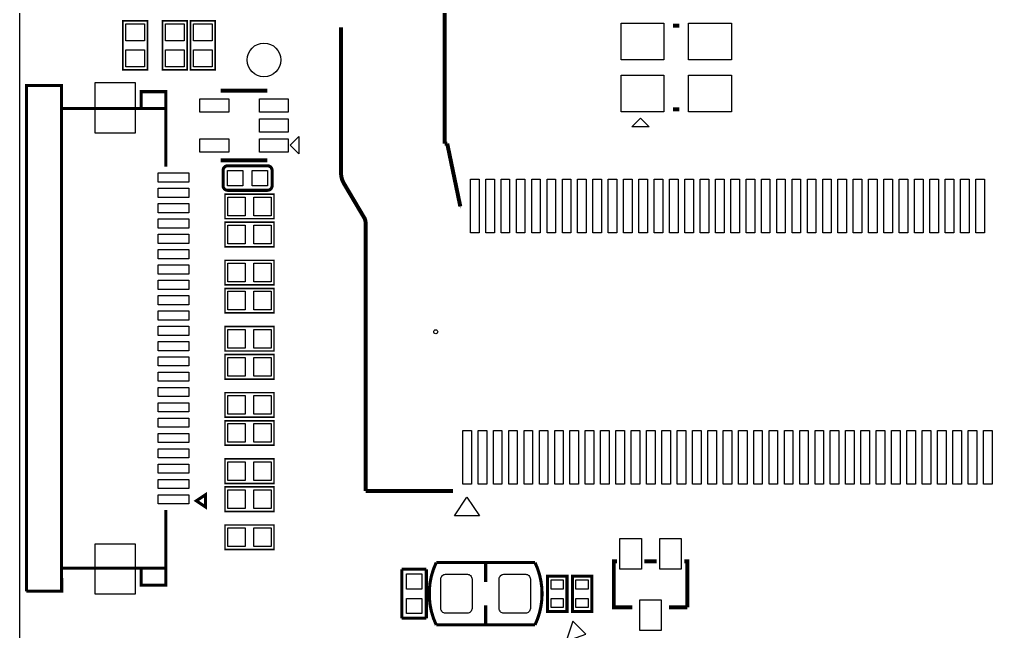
# Model space of a CAD drawing. Extents: x 0 to 100, y -83 to 0.
# Drawn here: x 0.02 to 31.73, y -55.18 to -35.21 of the extents above; entities that cross this region are included whole.
import ezdxf

# ---------------------------------------------------------------- set-up
doc = ezdxf.new("R2010")
doc.units = 0
doc.header["$MEASUREMENT"] = 0
for name, color, linetype in [('BG_OUTLINE', 5, 'CONTINUOUS'), ('PG_SILK-TOP', 253, 'CONTINUOUS'), ('PG_SILKSCREEN_TOP', 253, 'CONTINUOUS'), ('PIN_TOP', 92, 'CONTINUOUS')]:
    doc.layers.add(name, color=color, linetype=linetype)

msp = doc.modelspace()

# ---------------------------------------------------------------- linework, layer by layer
at = {"layer": 'BG_OUTLINE'}
msp.add_lwpolyline([(99.418648, -0.005842), (0.61849, -0.005842, 0.414214), (0.018542, -0.60579), (0.018542, -78.405736, 0.414214), (0.61849, -79.005684), (99.418648, -79.005684, 0.414214), (100.018596, -78.405736), (100.018596, -0.60579, 0.414214)], format="xyb", close=True, dxfattribs=at)
at = {"layer": 'PG_SILK-TOP'}
for points, const_width in [([(13.899896, -39.262558), (13.899896, -34.541714)], 0.130048), ([(4.197096, -36.855654), (3.396996, -36.855654), (3.396996, -35.255454), (4.197096, -35.255454), (4.197096, -36.855654)], 0.0508), ([(5.492496, -36.855654), (4.692396, -36.855654), (4.692396, -35.255454), (5.492496, -35.255454), (5.492496, -36.855654)], 0.0508), ([(6.406896, -36.855654), (5.606796, -36.855654), (5.606796, -35.255454), (6.406896, -35.255454), (6.406896, -36.855654)], 0.0508), ([(10.519918, -35.472624), (10.519918, -40.215566)], 0.130048), ([(0.245364, -53.86832), (0.245364, -37.36848), (1.393444, -37.36848), (1.395476, -38.118288), (4.79552, -38.118288), (4.79552, -40.018462)], 0.100076), ([(4.79552, -38.118288), (4.79552, -37.568378), (3.99542, -37.568378), (3.99542, -38.118288)], 0.100076), ([(6.589522, -37.533326), (8.117586, -37.533326)], 0.127), ([(1.395476, -53.118512), (1.395476, -38.118288)], 0.100076), ([(13.986764, -39.262558), (13.899896, -39.262558)], 0.130048), ([(14.413738, -41.312592), (13.986764, -39.262558)], 0.130048), ([(8.117586, -39.809166), (6.589522, -39.809166)], 0.127), ([(6.6675, -40.635936), (6.6675, -40.136064)], 0.100076), ([(10.61593, -40.56761), (11.276838, -41.681654)], 0.130048), ([(6.730746, -41.712896), (6.730746, -40.912796), (8.330946, -40.912796), (8.330946, -41.712896), (6.730746, -41.712896)], 0.0508), ([(14.424914, -41.312592), (14.413738, -41.312592)], 0.130048), ([(6.730746, -42.627296), (6.730746, -41.827196), (8.330946, -41.827196), (8.330946, -42.627296), (6.730746, -42.627296)], 0.0508), ([(11.319764, -41.839642), (11.319764, -50.592736)], 0.130048), ([(6.730746, -43.871896), (6.730746, -43.071796), (8.330946, -43.071796), (8.330946, -43.871896), (6.730746, -43.871896)], 0.0508), ([(6.730746, -44.786296), (6.730746, -43.986196), (8.330946, -43.986196), (8.330946, -44.786296), (6.730746, -44.786296)], 0.0508), ([(6.730746, -46.030896), (6.730746, -45.230796), (8.330946, -45.230796), (8.330946, -46.030896), (6.730746, -46.030896)], 0.0508), ([(6.730746, -46.945296), (6.730746, -46.145196), (8.330946, -46.145196), (8.330946, -46.945296), (6.730746, -46.945296)], 0.0508), ([(6.730746, -48.189896), (6.730746, -47.389796), (8.330946, -47.389796), (8.330946, -48.189896), (6.730746, -48.189896)], 0.0508), ([(6.730746, -49.104296), (6.730746, -48.304196), (8.330946, -48.304196), (8.330946, -49.104296), (6.730746, -49.104296)], 0.0508), ([(6.730746, -50.348896), (6.730746, -49.548796), (8.330946, -49.548796), (8.330946, -50.348896), (6.730746, -50.348896)], 0.0508), ([(6.730746, -51.263296), (6.730746, -50.463196), (8.330946, -50.463196), (8.330946, -51.263296), (6.730746, -51.263296)], 0.0508), ([(11.319764, -50.592736), (14.174724, -50.592736)], 0.130048), ([(4.79552, -51.218338), (4.79552, -53.118512), (1.395476, -53.118512), (1.398524, -53.86832), (0.245364, -53.86832)], 0.100076), ([(6.730746, -52.507896), (6.730746, -51.707796), (8.330946, -51.707796), (8.330946, -52.507896), (6.730746, -52.507896)], 0.0508), ([(15.24, -52.9336), (15.24, -53.5686)], 0.1016), ([(19.524726, -52.894738), (19.424904, -52.894738), (19.424904, -54.394862), (20.024852, -54.394862)], 0.127), ([(20.824698, -52.894738), (20.424902, -52.894738)], 0.127), ([(21.824696, -54.394862), (21.824696, -52.894738), (21.724874, -52.894738)], 0.127), ([(4.79552, -53.118512), (4.79552, -53.668422), (3.99542, -53.668422), (3.99542, -53.118512)], 0.100076), ([(12.50315, -54.7497), (12.50315, -53.1495)], 0.100076), ([(12.50315, -53.1495), (13.30325, -53.1495)], 0.100076), ([(13.30325, -53.1495), (13.30325, -54.7497)], 0.100076), ([(17.89684, -54.525672), (17.89684, -53.378608), (17.259808, -53.378608), (17.259808, -54.525672), (17.89684, -54.525672)], 0.100076), ([(18.70964, -54.525672), (18.70964, -53.378608), (18.072608, -53.378608), (18.072608, -54.525672), (18.70964, -54.525672)], 0.100076), ([(15.24, -54.9656), (15.24, -54.3306)], 0.1016), ([(21.224748, -54.394862), (21.824696, -54.394862)], 0.127), ([(13.30325, -54.7497), (12.50315, -54.7497)], 0.100076)]:
    msp.add_lwpolyline(points, dxfattribs=dict(at, const_width=const_width))
for points, const_width in [([(6.6675, -40.136064, -0.414463), (6.817614, -39.98595)], 0.100076), ([(6.817614, -39.98595), (8.117586, -39.98595, -0.414463), (8.2677, -40.136064)], 0.100076), ([(8.2677, -40.136064), (8.2677, -40.635936, -0.414463), (8.117586, -40.78605)], 0.100076), ([(10.519918, -40.215566, 0.134577), (10.61593, -40.56761)], 0.130048), ([(8.117586, -40.78605), (6.817614, -40.78605, -0.414463), (6.6675, -40.635936)], 0.100076), ([(11.319764, -41.839642, 0.134519), (11.276838, -41.681654)], 0.130048), ([(13.626592, -52.9336), (16.853408, -52.9336, -0.225618), (16.853408, -54.9656), (13.626592, -54.9656, -0.224543), (13.626592, -52.9336)], 0.1016)]:
    msp.add_lwpolyline(points, format="xyb", dxfattribs=dict(at, const_width=const_width))
at = {"layer": 'PG_SILKSCREEN_TOP'}
for points, const_width in [([(21.362924, -35.416236), (21.563076, -35.416236)], 0.127), ([(21.362924, -38.142164), (21.563076, -38.142164)], 0.127), ([(6.095492, -50.718466), (5.795518, -50.918364), (6.095492, -51.118516), (6.095492, -50.718466)], 0.100076)]:
    msp.add_lwpolyline(points, dxfattribs=dict(at, const_width=const_width))
for points in [[(20.012914, -38.71214), (20.296124, -38.429184), (20.57908, -38.71214)], [(9.144508, -39.594282), (8.861552, -39.311326), (9.144508, -39.02837)], [(14.224, -51.4096), (14.6304, -50.8), (15.0368, -51.4096)], [(17.872964, -55.492904), (18.513298, -55.264558), (18.090642, -54.842156)]]:
    msp.add_lwpolyline(points, close=True, dxfattribs=at)
at = {"layer": 'PIN_TOP'}
for points in [[(4.101846, -35.910012), (3.492246, -35.910012), (3.492246, -35.351212), (4.101846, -35.351212)], [(5.397246, -35.910012), (4.787646, -35.910012), (4.787646, -35.351212), (5.397246, -35.351212)], [(6.311646, -35.910012), (5.702046, -35.910012), (5.702046, -35.351212), (6.311646, -35.351212)], [(19.662902, -36.529264), (19.662902, -35.329368), (21.06295, -35.329368), (21.06295, -36.529264)], [(21.86305, -36.529264), (21.86305, -35.329368), (23.263098, -35.329368), (23.263098, -36.529264)], [(4.101846, -36.759896), (3.492246, -36.759896), (3.492246, -36.201096), (4.101846, -36.201096)], [(5.397246, -36.759896), (4.787646, -36.759896), (4.787646, -36.201096), (5.397246, -36.201096)], [(6.311646, -36.759896), (5.702046, -36.759896), (5.702046, -36.201096), (6.311646, -36.201096)], [(19.662902, -38.229032), (19.662902, -37.029136), (21.06295, -37.029136), (21.06295, -38.229032)], [(21.86305, -38.229032), (21.86305, -37.029136), (23.263098, -37.029136), (23.263098, -38.229032)], [(2.49555, -38.918388), (2.49555, -37.268404), (3.795522, -37.268404), (3.795522, -38.918388)], [(6.853555, -38.236271), (5.913501, -38.236271), (5.913501, -37.806249), (6.853555, -37.806249)], [(8.793607, -38.236271), (7.853553, -38.236271), (7.853553, -37.806249), (8.793607, -37.806249)], [(8.793607, -38.886257), (7.853553, -38.886257), (7.853553, -38.456235), (8.793607, -38.456235)], [(6.853555, -39.536243), (5.913501, -39.536243), (5.913501, -39.106221), (6.853555, -39.106221)], [(8.793607, -39.536243), (7.853553, -39.536243), (7.853553, -39.106221), (8.793607, -39.106221)], [(5.545455, -40.518461), (4.545457, -40.518461), (4.545457, -40.218487), (5.545455, -40.218487)], [(6.817614, -40.635936), (6.817614, -40.136064), (7.317486, -40.136064), (7.317486, -40.635936)], [(7.617714, -40.635936), (7.617714, -40.136064), (8.117586, -40.136064), (8.117586, -40.635936)], [(15.024862, -40.427656), (15.024862, -42.177716), (14.744954, -42.177716), (14.744954, -40.427656)], [(15.524734, -40.427656), (15.524734, -42.177716), (15.244826, -42.177716), (15.244826, -40.427656)], [(16.02486, -40.427656), (16.02486, -42.177716), (15.744952, -42.177716), (15.744952, -40.427656)], [(16.524732, -40.427656), (16.524732, -42.177716), (16.244824, -42.177716), (16.244824, -40.427656)], [(17.024858, -40.427656), (17.024858, -42.177716), (16.74495, -42.177716), (16.74495, -40.427656)], [(17.52473, -40.427656), (17.52473, -42.177716), (17.244822, -42.177716), (17.244822, -40.427656)], [(18.024856, -40.427656), (18.024856, -42.177716), (17.744948, -42.177716), (17.744948, -40.427656)], [(18.524728, -40.427656), (18.524728, -42.177716), (18.24482, -42.177716), (18.24482, -40.427656)], [(19.024854, -40.427656), (19.024854, -42.177716), (18.744946, -42.177716), (18.744946, -40.427656)], [(19.524726, -40.427656), (19.524726, -42.177716), (19.244818, -42.177716), (19.244818, -40.427656)], [(20.024852, -40.427656), (20.024852, -42.177716), (19.744944, -42.177716), (19.744944, -40.427656)], [(20.524724, -40.427656), (20.524724, -42.177716), (20.244816, -42.177716), (20.244816, -40.427656)], [(21.02485, -40.427656), (21.02485, -42.177716), (20.744942, -42.177716), (20.744942, -40.427656)], [(21.524722, -40.427656), (21.524722, -42.177716), (21.244814, -42.177716), (21.244814, -40.427656)], [(22.024848, -40.427656), (22.024848, -42.177716), (21.74494, -42.177716), (21.74494, -40.427656)], [(22.52472, -40.427656), (22.52472, -42.177716), (22.244812, -42.177716), (22.244812, -40.427656)], [(23.024846, -40.427656), (23.024846, -42.177716), (22.744938, -42.177716), (22.744938, -40.427656)], [(23.524718, -40.427656), (23.524718, -42.177716), (23.24481, -42.177716), (23.24481, -40.427656)], [(24.024844, -40.427656), (24.024844, -42.177716), (23.744936, -42.177716), (23.744936, -40.427656)], [(24.524716, -40.427656), (24.524716, -42.177716), (24.244808, -42.177716), (24.244808, -40.427656)], [(25.024842, -40.427656), (25.024842, -42.177716), (24.744934, -42.177716), (24.744934, -40.427656)], [(25.524714, -40.427656), (25.524714, -42.177716), (25.244806, -42.177716), (25.244806, -40.427656)], [(26.02484, -40.427656), (26.02484, -42.177716), (25.744932, -42.177716), (25.744932, -40.427656)], [(26.524712, -40.427656), (26.524712, -42.177716), (26.244804, -42.177716), (26.244804, -40.427656)], [(27.024838, -40.427656), (27.024838, -42.177716), (26.74493, -42.177716), (26.74493, -40.427656)], [(27.52471, -40.427656), (27.52471, -42.177716), (27.244802, -42.177716), (27.244802, -40.427656)], [(28.024836, -40.427656), (28.024836, -42.177716), (27.744928, -42.177716), (27.744928, -40.427656)], [(28.524708, -40.427656), (28.524708, -42.177716), (28.2448, -42.177716), (28.2448, -40.427656)], [(29.024834, -40.427656), (29.024834, -42.177716), (28.744926, -42.177716), (28.744926, -40.427656)], [(29.524706, -40.427656), (29.524706, -42.177716), (29.244798, -42.177716), (29.244798, -40.427656)], [(30.024832, -40.427656), (30.024832, -42.177716), (29.744924, -42.177716), (29.744924, -40.427656)], [(30.524704, -40.427656), (30.524704, -42.177716), (30.244796, -42.177716), (30.244796, -40.427656)], [(31.02483, -40.427656), (31.02483, -42.177716), (30.744922, -42.177716), (30.744922, -40.427656)], [(31.524702, -40.427656), (31.524702, -42.177716), (31.244794, -42.177716), (31.244794, -40.427656)], [(5.545455, -41.018333), (4.545457, -41.018333), (4.545457, -40.718359), (5.545455, -40.718359)], [(5.545455, -41.518459), (4.545457, -41.518459), (4.545457, -41.218485), (5.545455, -41.218485)], [(6.826504, -41.617646), (6.826504, -41.008046), (7.385304, -41.008046), (7.385304, -41.617646)], [(7.676388, -41.617646), (7.676388, -41.008046), (8.235188, -41.008046), (8.235188, -41.617646)], [(5.545455, -42.018331), (4.545457, -42.018331), (4.545457, -41.718357), (5.545455, -41.718357)], [(6.826504, -42.532046), (6.826504, -41.922446), (7.385304, -41.922446), (7.385304, -42.532046)], [(7.676388, -42.532046), (7.676388, -41.922446), (8.235188, -41.922446), (8.235188, -42.532046)], [(5.545455, -42.518457), (4.545457, -42.518457), (4.545457, -42.218483), (5.545455, -42.218483)], [(5.545455, -43.018329), (4.545457, -43.018329), (4.545457, -42.718355), (5.545455, -42.718355)], [(5.545455, -43.518455), (4.545457, -43.518455), (4.545457, -43.218481), (5.545455, -43.218481)], [(6.826504, -43.776646), (6.826504, -43.167046), (7.385304, -43.167046), (7.385304, -43.776646)], [(7.676388, -43.776646), (7.676388, -43.167046), (8.235188, -43.167046), (8.235188, -43.776646)], [(5.545455, -44.018327), (4.545457, -44.018327), (4.545457, -43.718353), (5.545455, -43.718353)], [(5.545455, -44.518453), (4.545457, -44.518453), (4.545457, -44.218479), (5.545455, -44.218479)], [(6.826504, -44.691046), (6.826504, -44.081446), (7.385304, -44.081446), (7.385304, -44.691046)], [(7.676388, -44.691046), (7.676388, -44.081446), (8.235188, -44.081446), (8.235188, -44.691046)], [(5.545455, -45.018325), (4.545457, -45.018325), (4.545457, -44.718351), (5.545455, -44.718351)], [(5.545455, -45.518451), (4.545457, -45.518451), (4.545457, -45.218477), (5.545455, -45.218477)], [(6.826504, -45.935646), (6.826504, -45.326046), (7.385304, -45.326046), (7.385304, -45.935646)], [(7.676388, -45.935646), (7.676388, -45.326046), (8.235188, -45.326046), (8.235188, -45.935646)], [(5.545455, -46.018323), (4.545457, -46.018323), (4.545457, -45.718349), (5.545455, -45.718349)], [(5.545455, -46.518449), (4.545457, -46.518449), (4.545457, -46.218475), (5.545455, -46.218475)], [(6.826504, -46.850046), (6.826504, -46.240446), (7.385304, -46.240446), (7.385304, -46.850046)], [(7.676388, -46.850046), (7.676388, -46.240446), (8.235188, -46.240446), (8.235188, -46.850046)], [(5.545455, -47.018321), (4.545457, -47.018321), (4.545457, -46.718347), (5.545455, -46.718347)], [(5.545455, -47.518447), (4.545457, -47.518447), (4.545457, -47.218473), (5.545455, -47.218473)], [(6.826504, -48.094646), (6.826504, -47.485046), (7.385304, -47.485046), (7.385304, -48.094646)], [(7.676388, -48.094646), (7.676388, -47.485046), (8.235188, -47.485046), (8.235188, -48.094646)], [(5.545455, -48.018319), (4.545457, -48.018319), (4.545457, -47.718345), (5.545455, -47.718345)], [(5.545455, -48.518445), (4.545457, -48.518445), (4.545457, -48.218471), (5.545455, -48.218471)], [(6.826504, -49.009046), (6.826504, -48.399446), (7.385304, -48.399446), (7.385304, -49.009046)], [(7.676388, -49.009046), (7.676388, -48.399446), (8.235188, -48.399446), (8.235188, -49.009046)], [(5.545455, -49.018317), (4.545457, -49.018317), (4.545457, -48.718343), (5.545455, -48.718343)], [(14.774672, -48.627538), (14.774672, -50.377598), (14.494764, -50.377598), (14.494764, -48.627538)], [(15.274798, -48.627538), (15.274798, -50.377598), (14.99489, -50.377598), (14.99489, -48.627538)], [(15.77467, -48.627538), (15.77467, -50.377598), (15.494762, -50.377598), (15.494762, -48.627538)], [(16.274796, -48.627538), (16.274796, -50.377598), (15.994888, -50.377598), (15.994888, -48.627538)], [(16.774668, -48.627538), (16.774668, -50.377598), (16.49476, -50.377598), (16.49476, -48.627538)], [(17.274794, -48.627538), (17.274794, -50.377598), (16.994886, -50.377598), (16.994886, -48.627538)], [(17.774666, -48.627538), (17.774666, -50.377598), (17.494758, -50.377598), (17.494758, -48.627538)], [(18.274792, -48.627538), (18.274792, -50.377598), (17.994884, -50.377598), (17.994884, -48.627538)], [(18.774664, -48.627538), (18.774664, -50.377598), (18.494756, -50.377598), (18.494756, -48.627538)], [(19.27479, -48.627538), (19.27479, -50.377598), (18.994882, -50.377598), (18.994882, -48.627538)], [(19.774662, -48.627538), (19.774662, -50.377598), (19.494754, -50.377598), (19.494754, -48.627538)], [(20.274788, -48.627538), (20.274788, -50.377598), (19.99488, -50.377598), (19.99488, -48.627538)], [(20.77466, -48.627538), (20.77466, -50.377598), (20.494752, -50.377598), (20.494752, -48.627538)], [(21.274786, -48.627538), (21.274786, -50.377598), (20.994878, -50.377598), (20.994878, -48.627538)], [(21.774658, -48.627538), (21.774658, -50.377598), (21.49475, -50.377598), (21.49475, -48.627538)], [(22.274784, -48.627538), (22.274784, -50.377598), (21.994876, -50.377598), (21.994876, -48.627538)], [(22.774656, -48.627538), (22.774656, -50.377598), (22.494748, -50.377598), (22.494748, -48.627538)], [(23.274782, -48.627538), (23.274782, -50.377598), (22.994874, -50.377598), (22.994874, -48.627538)], [(23.774654, -48.627538), (23.774654, -50.377598), (23.494746, -50.377598), (23.494746, -48.627538)], [(24.27478, -48.627538), (24.27478, -50.377598), (23.994872, -50.377598), (23.994872, -48.627538)], [(24.774652, -48.627538), (24.774652, -50.377598), (24.494744, -50.377598), (24.494744, -48.627538)], [(25.274778, -48.627538), (25.274778, -50.377598), (24.99487, -50.377598), (24.99487, -48.627538)], [(25.77465, -48.627538), (25.77465, -50.377598), (25.494742, -50.377598), (25.494742, -48.627538)], [(26.274776, -48.627538), (26.274776, -50.377598), (25.994868, -50.377598), (25.994868, -48.627538)], [(26.774648, -48.627538), (26.774648, -50.377598), (26.49474, -50.377598), (26.49474, -48.627538)], [(27.274774, -48.627538), (27.274774, -50.377598), (26.994866, -50.377598), (26.994866, -48.627538)], [(27.774646, -48.627538), (27.774646, -50.377598), (27.494738, -50.377598), (27.494738, -48.627538)], [(28.274772, -48.627538), (28.274772, -50.377598), (27.994864, -50.377598), (27.994864, -48.627538)], [(28.774644, -48.627538), (28.774644, -50.377598), (28.494736, -50.377598), (28.494736, -48.627538)], [(29.27477, -48.627538), (29.27477, -50.377598), (28.994862, -50.377598), (28.994862, -48.627538)], [(29.774642, -48.627538), (29.774642, -50.377598), (29.494734, -50.377598), (29.494734, -48.627538)], [(30.274768, -48.627538), (30.274768, -50.377598), (29.99486, -50.377598), (29.99486, -48.627538)], [(30.77464, -48.627538), (30.77464, -50.377598), (30.494732, -50.377598), (30.494732, -48.627538)], [(31.274766, -48.627538), (31.274766, -50.377598), (30.994858, -50.377598), (30.994858, -48.627538)], [(31.774638, -48.627538), (31.774638, -50.377598), (31.49473, -50.377598), (31.49473, -48.627538)], [(5.545455, -49.518443), (4.545457, -49.518443), (4.545457, -49.218469), (5.545455, -49.218469)], [(5.545455, -50.018315), (4.545457, -50.018315), (4.545457, -49.718341), (5.545455, -49.718341)], [(6.826504, -50.253646), (6.826504, -49.644046), (7.385304, -49.644046), (7.385304, -50.253646)], [(7.676388, -50.253646), (7.676388, -49.644046), (8.235188, -49.644046), (8.235188, -50.253646)], [(5.545455, -50.518441), (4.545457, -50.518441), (4.545457, -50.218467), (5.545455, -50.218467)], [(5.545455, -51.018313), (4.545457, -51.018313), (4.545457, -50.718339), (5.545455, -50.718339)], [(6.826504, -51.168046), (6.826504, -50.558446), (7.385304, -50.558446), (7.385304, -51.168046)], [(7.676388, -51.168046), (7.676388, -50.558446), (8.235188, -50.558446), (8.235188, -51.168046)], [(6.826504, -52.412646), (6.826504, -51.803046), (7.385304, -51.803046), (7.385304, -52.412646)], [(7.676388, -52.412646), (7.676388, -51.803046), (8.235188, -51.803046), (8.235188, -52.412646)], [(2.49555, -53.968396), (2.49555, -52.318412), (3.795522, -52.318412), (3.795522, -53.968396)], [(20.324826, -52.144803), (20.324826, -53.144801), (19.624802, -53.144801), (19.624802, -52.144803)], [(21.624798, -52.144803), (21.624798, -53.144801), (20.924774, -53.144801), (20.924774, -52.144803)], [(13.153136, -53.799486), (12.653264, -53.799486), (12.653264, -53.299614), (13.153136, -53.299614)], [(17.776825, -53.799613), (17.376775, -53.799613), (17.376775, -53.499639), (17.776825, -53.499639)], [(18.589625, -53.799613), (18.189575, -53.799613), (18.189575, -53.499639), (18.589625, -53.499639)], [(13.153136, -54.599586), (12.653264, -54.599586), (12.653264, -54.099714), (13.153136, -54.099714)], [(17.776825, -54.399561), (17.376775, -54.399561), (17.376775, -54.099587), (17.776825, -54.099587)], [(18.589625, -54.399561), (18.189575, -54.399561), (18.189575, -54.099587), (18.589625, -54.099587)], [(20.974812, -54.144799), (20.974812, -55.144797), (20.274788, -55.144797), (20.274788, -54.144799)]]:
    msp.add_lwpolyline(points, close=True, dxfattribs=at)
for points in [[(13.7795, -54.4322), (13.7795, -53.467, -0.414214), (13.9319, -53.3146), (14.6431, -53.3146, -0.414214), (14.7955, -53.467), (14.7955, -54.4322, -0.414214), (14.6431, -54.5846), (13.9319, -54.5846, -0.414214)], [(15.6845, -54.4322), (15.6845, -53.467, -0.414214), (15.8369, -53.3146), (16.5481, -53.3146, -0.414214), (16.7005, -53.467), (16.7005, -54.4322, -0.414214), (16.5481, -54.5846), (15.8369, -54.5846, -0.414214)]]:
    msp.add_lwpolyline(points, format="xyb", close=True, dxfattribs=at)
for centre, radius in [((8.003286, -36.53282), 0.550037), ((13.609828, -45.402754), 0.065024)]:
    msp.add_circle(centre, radius, dxfattribs=at)

doc.saveas('drawing.dxf')
